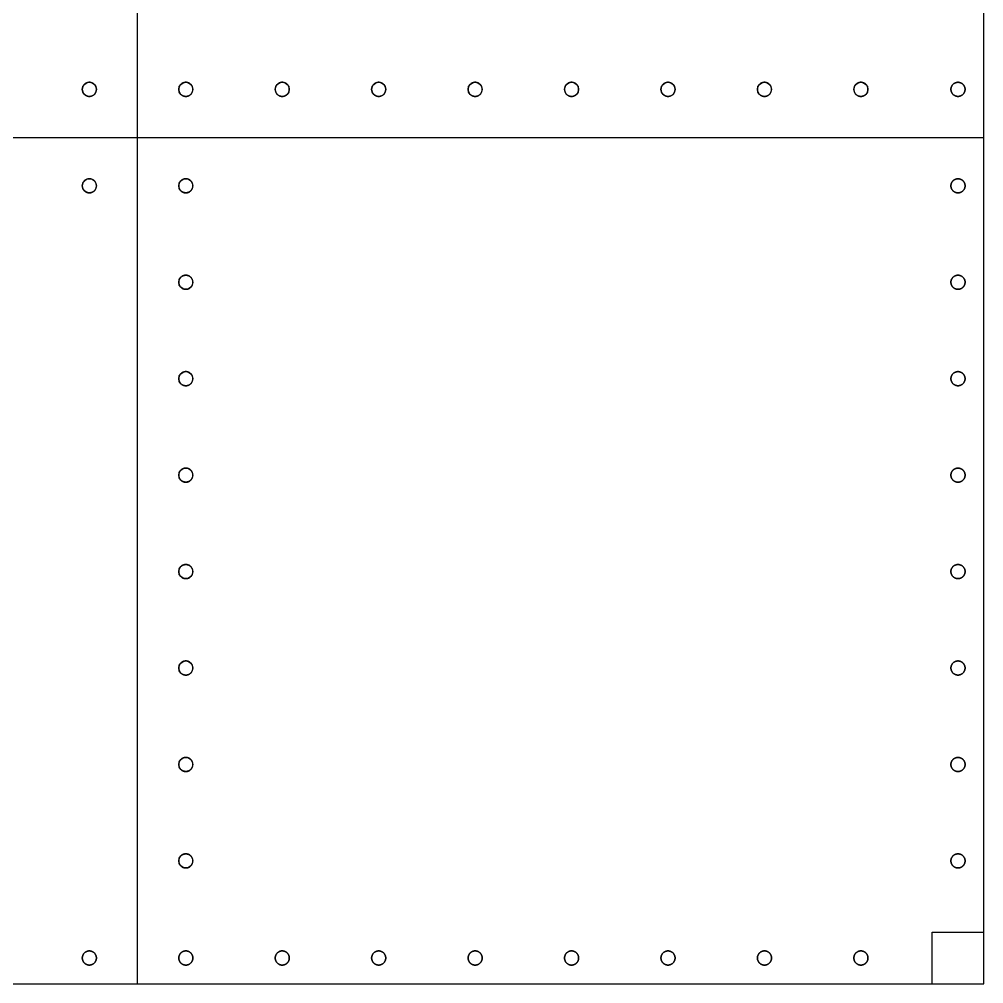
# Model space of a CAD drawing. Header units: millimetres. Extents: x -1864 to 9568, y -1616 to 1889.
# Drawn here: x -1114 to -364, y -1616 to -866 of the extents above; entities that cross this region are included whole.
import ezdxf

# ---------------------------------------------------------------- set-up
doc = ezdxf.new("R2010")
doc.units = ezdxf.units.MM
doc.header["$MEASUREMENT"] = 0
doc.layers.add('cotes', color=7, linetype='Continuous', true_color=0x000000)
doc.layers.add('platen', color=7, linetype='Continuous', true_color=0x007f00)

# ---------------------------------------------------------------- blocks, each defined once
blk = doc.blocks.new('top plaat')
at = {"layer": 'platen'}
for p, q in [((658, -1276), (658, 40)), ((658, -1276, 18), (658, 40, 18)), ((620.5, -575), (620.5, -575, 18)), ((695.5, -575), (695.5, -575, 18)), ((770.5, -575), (770.5, -575, 18)), ((845.5, -575), (845.5, -575, 18)), ((920.5, -575), (920.5, -575, 18)), ((995.5, -575), (995.5, -575, 18)), ((1070.5, -575), (1070.5, -575, 18)), ((1145.5, -575), (1145.5, -575, 18)), ((1220.5, -575), (1220.5, -575, 18)), ((1296, -575), (1296, -575, 18)), ((615, -580.5), (615, -580.5, 18)), ((626, -580.5), (626, -580.5, 18)), ((690, -580.5), (690, -580.5, 18)), ((701, -580.5), (701, -580.5, 18)), ((765, -580.5), (765, -580.5, 18)), ((776, -580.5), (776, -580.5, 18)), ((840, -580.5), (840, -580.5, 18)), ((851, -580.5), (851, -580.5, 18)), ((915, -580.5), (915, -580.5, 18)), ((926, -580.5), (926, -580.5, 18)), ((990, -580.5), (990, -580.5, 18)), ((1001, -580.5), (1001, -580.5, 18)), ((1065, -580.5), (1065, -580.5, 18)), ((1076, -580.5), (1076, -580.5, 18)), ((1140, -580.5), (1140, -580.5, 18)), ((1151, -580.5), (1151, -580.5, 18)), ((1215, -580.5), (1215, -580.5, 18)), ((1226, -580.5), (1226, -580.5, 18)), ((1290.5, -580.5), (1290.5, -580.5, 18)), ((1301.5, -580.5), (1301.5, -580.5, 18)), ((620.5, -586), (620.5, -586, 18)), ((695.5, -586), (695.5, -586, 18)), ((770.5, -586), (770.5, -586, 18)), ((845.5, -586), (845.5, -586, 18)), ((920.5, -586), (920.5, -586, 18)), ((995.5, -586), (995.5, -586, 18)), ((1070.5, -586), (1070.5, -586, 18)), ((1145.5, -586), (1145.5, -586, 18)), ((1220.5, -586), (1220.5, -586, 18)), ((1296, -586), (1296, -586, 18)), ((0, -618), (1316, -618)), ((0, -618, 18), (1316, -618, 18)), ((620.5, -650), (620.5, -650, 18)), ((695.5, -650), (695.5, -650, 18)), ((1296, -650), (1296, -650, 18)), ((615, -655.5), (615, -655.5, 18)), ((626, -655.5), (626, -655.5, 18)), ((690, -655.5), (690, -655.5, 18)), ((701, -655.5), (701, -655.5, 18)), ((1290.5, -655.5), (1290.5, -655.5, 18)), ((1301.5, -655.5), (1301.5, -655.5, 18)), ((620.5, -661), (620.5, -661, 18)), ((695.5, -661), (695.5, -661, 18)), ((1296, -661), (1296, -661, 18)), ((695.5, -725), (695.5, -725, 18)), ((1296, -725), (1296, -725, 18)), ((690, -730.5), (690, -730.5, 18)), ((701, -730.5), (701, -730.5, 18)), ((1290.5, -730.5), (1290.5, -730.5, 18)), ((1301.5, -730.5), (1301.5, -730.5, 18)), ((695.5, -736), (695.5, -736, 18)), ((1296, -736), (1296, -736, 18)), ((695.5, -800), (695.5, -800, 18)), ((1296, -800), (1296, -800, 18)), ((690, -805.5), (690, -805.5, 18)), ((701, -805.5), (701, -805.5, 18)), ((1290.5, -805.5), (1290.5, -805.5, 18)), ((1301.5, -805.5), (1301.5, -805.5, 18)), ((695.5, -811), (695.5, -811, 18)), ((1296, -811), (1296, -811, 18)), ((695.5, -875), (695.5, -875, 18)), ((1296, -875), (1296, -875, 18)), ((690, -880.5), (690, -880.5, 18)), ((701, -880.5), (701, -880.5, 18)), ((1290.5, -880.5), (1290.5, -880.5, 18)), ((1301.5, -880.5), (1301.5, -880.5, 18)), ((695.5, -886), (695.5, -886, 18)), ((1296, -886), (1296, -886, 18)), ((695.5, -950), (695.5, -950, 18)), ((1296, -950), (1296, -950, 18)), ((690, -955.5), (690, -955.5, 18)), ((701, -955.5), (701, -955.5, 18)), ((1290.5, -955.5), (1290.5, -955.5, 18)), ((1301.5, -955.5), (1301.5, -955.5, 18)), ((695.5, -961), (695.5, -961, 18)), ((1296, -961), (1296, -961, 18)), ((695.5, -1025), (695.5, -1025, 18)), ((1296, -1025), (1296, -1025, 18)), ((690, -1030.5), (690, -1030.5, 18)), ((701, -1030.5), (701, -1030.5, 18)), ((1290.5, -1030.5), (1290.5, -1030.5, 18)), ((1301.5, -1030.5), (1301.5, -1030.5, 18)), ((695.5, -1036), (695.5, -1036, 18)), ((1296, -1036), (1296, -1036, 18)), ((695.5, -1100), (695.5, -1100, 18)), ((1296, -1100), (1296, -1100, 18)), ((690, -1105.5), (690, -1105.5, 18)), ((701, -1105.5), (701, -1105.5, 18)), ((1290.5, -1105.5), (1290.5, -1105.5, 18)), ((1301.5, -1105.5), (1301.5, -1105.5, 18)), ((695.5, -1111), (695.5, -1111, 18)), ((1296, -1111), (1296, -1111, 18)), ((695.5, -1175), (695.5, -1175, 18)), ((1296, -1175), (1296, -1175, 18)), ((690, -1180.5), (690, -1180.5, 18)), ((701, -1180.5), (701, -1180.5, 18)), ((1290.5, -1180.5), (1290.5, -1180.5, 18)), ((1301.5, -1180.5), (1301.5, -1180.5, 18)), ((695.5, -1186), (695.5, -1186, 18)), ((1296, -1186), (1296, -1186, 18)), ((620.5, -1250.5), (620.5, -1250.5, 18)), ((695.5, -1250.5), (695.5, -1250.5, 18)), ((770.5, -1250.5), (770.5, -1250.5, 18)), ((845.5, -1250.5), (845.5, -1250.5, 18)), ((920.5, -1250.5), (920.5, -1250.5, 18)), ((995.5, -1250.5), (995.5, -1250.5, 18)), ((1070.5, -1250.5), (1070.5, -1250.5, 18)), ((1145.5, -1250.5), (1145.5, -1250.5, 18)), ((1220.5, -1250.5), (1220.5, -1250.5, 18)), ((615, -1256), (615, -1256, 18)), ((626, -1256), (626, -1256, 18)), ((690, -1256), (690, -1256, 18)), ((701, -1256), (701, -1256, 18)), ((765, -1256), (765, -1256, 18)), ((776, -1256), (776, -1256, 18)), ((840, -1256), (840, -1256, 18)), ((851, -1256), (851, -1256, 18)), ((915, -1256), (915, -1256, 18)), ((926, -1256), (926, -1256, 18)), ((990, -1256), (990, -1256, 18)), ((1001, -1256), (1001, -1256, 18)), ((1065, -1256), (1065, -1256, 18)), ((1076, -1256), (1076, -1256, 18)), ((1140, -1256), (1140, -1256, 18)), ((1151, -1256), (1151, -1256, 18)), ((1215, -1256), (1215, -1256, 18)), ((1226, -1256), (1226, -1256, 18)), ((620.5, -1261.5), (620.5, -1261.5, 18)), ((695.5, -1261.5), (695.5, -1261.5, 18)), ((770.5, -1261.5), (770.5, -1261.5, 18)), ((845.5, -1261.5), (845.5, -1261.5, 18)), ((920.5, -1261.5), (920.5, -1261.5, 18)), ((995.5, -1261.5), (995.5, -1261.5, 18)), ((1070.5, -1261.5), (1070.5, -1261.5, 18)), ((1145.5, -1261.5), (1145.5, -1261.5, 18)), ((1220.5, -1261.5), (1220.5, -1261.5, 18))]:
    blk.add_line(p, q, dxfattribs=at)
for centre in [(620.5, -580.5, 9), (695.5, -580.5, 9), (770.5, -580.5, 9), (845.5, -580.5, 9), (920.5, -580.5, 9), (995.5, -580.5, 9), (1070.5, -580.5, 9), (1145.5, -580.5, 9), (1220.5, -580.5, 9), (620.5, -655.5, 9), (695.5, -655.5, 9), (695.5, -730.5, 9), (695.5, -805.5, 9), (695.5, -880.5, 9), (695.5, -955.5, 9), (695.5, -1030.5, 9), (695.5, -1105.5, 9), (695.5, -1180.5, 9)]:
    blk.add_circle(centre, 5.5, dxfattribs=at)
for points, knots in [([(1316, -1236), (1316, -927), (1316, -618), (1316, -309), (1316, 0)], [7292.2246, 7292.2246, 7292.2246, 7911.517745, 7911.517745, 8530.810891, 8530.810891, 8530.810891]), ([(1316, -1236, 18), (1316, -927, 18), (1316, -618, 18), (1316, -309, 18), (1316, 0, 18)], [7292.2246, 7292.2246, 7292.2246, 7911.517745, 7911.517745, 8530.810891, 8530.810891, 8530.810891]), ([(1316, -1236, 9), (1316, -927, 9), (1316, -618, 9), (1316, -309, 9), (1316, 0, 9)], [7292.2246, 7292.2246, 7292.2246, 7911.517745, 7911.517745, 8530.810891, 8530.810891, 8530.810891]), ([(40, -1276), (349, -1276), (658, -1276), (967, -1276), (1276, -1276)], [5973.638309, 5973.638309, 5973.638309, 6592.931454, 6592.931454, 7212.2246, 7212.2246, 7212.2246]), ([(40, -1276, 18), (349, -1276, 18), (658, -1276, 18), (967, -1276, 18), (1276, -1276, 18)], [5973.638309, 5973.638309, 5973.638309, 6592.931454, 6592.931454, 7212.2246, 7212.2246, 7212.2246]), ([(40, -1276, 9), (349, -1276, 9), (658, -1276, 9), (967, -1276, 9), (1276, -1276, 9)], [5973.638309, 5973.638309, 5973.638309, 6592.931454, 6592.931454, 7212.2246, 7212.2246, 7212.2246])]:
    blk.add_open_spline(points, degree=2, knots=knots, dxfattribs=at)
for points, knots in [([(626, -580.5), (626, -586), (620.5, -586), (615, -586), (615, -580.5), (615, -575), (620.5, -575), (626, -575), (626, -580.5)], [-37.699112, -37.699112, -37.699112, -28.274334, -28.274334, -18.849556, -18.849556, -9.424778, -9.424778, 0, 0, 0]), ([(626, -580.5, 18), (626, -586, 18), (620.5, -586, 18), (615, -586, 18), (615, -580.5, 18), (615, -575, 18), (620.5, -575, 18), (626, -575, 18), (626, -580.5, 18)], [-37.699112, -37.699112, -37.699112, -28.274334, -28.274334, -18.849556, -18.849556, -9.424778, -9.424778, 0, 0, 0]), ([(695.5, -586), (690, -586), (690, -580.5), (690, -575), (695.5, -575), (701, -575), (701, -580.5), (701, -586), (695.5, -586)], [-37.699112, -37.699112, -37.699112, -28.274334, -28.274334, -18.849556, -18.849556, -9.424778, -9.424778, 0, 0, 0]), ([(695.5, -586, 18), (690, -586, 18), (690, -580.5, 18), (690, -575, 18), (695.5, -575, 18), (701, -575, 18), (701, -580.5, 18), (701, -586, 18), (695.5, -586, 18)], [-37.699112, -37.699112, -37.699112, -28.274334, -28.274334, -18.849556, -18.849556, -9.424778, -9.424778, 0, 0, 0]), ([(770.5, -586), (765, -586), (765, -580.5), (765, -575), (770.5, -575), (776, -575), (776, -580.5), (776, -586), (770.5, -586)], [-37.699112, -37.699112, -37.699112, -28.274334, -28.274334, -18.849556, -18.849556, -9.424778, -9.424778, 0, 0, 0]), ([(770.5, -586, 18), (765, -586, 18), (765, -580.5, 18), (765, -575, 18), (770.5, -575, 18), (776, -575, 18), (776, -580.5, 18), (776, -586, 18), (770.5, -586, 18)], [-37.699112, -37.699112, -37.699112, -28.274334, -28.274334, -18.849556, -18.849556, -9.424778, -9.424778, 0, 0, 0]), ([(845.5, -586), (840, -586), (840, -580.5), (840, -575), (845.5, -575), (851, -575), (851, -580.5), (851, -586), (845.5, -586)], [-37.699112, -37.699112, -37.699112, -28.274334, -28.274334, -18.849556, -18.849556, -9.424778, -9.424778, 0, 0, 0]), ([(845.5, -586, 18), (840, -586, 18), (840, -580.5, 18), (840, -575, 18), (845.5, -575, 18), (851, -575, 18), (851, -580.5, 18), (851, -586, 18), (845.5, -586, 18)], [-37.699112, -37.699112, -37.699112, -28.274334, -28.274334, -18.849556, -18.849556, -9.424778, -9.424778, 0, 0, 0]), ([(920.5, -586), (915, -586), (915, -580.5), (915, -575), (920.5, -575), (926, -575), (926, -580.5), (926, -586), (920.5, -586)], [-37.699112, -37.699112, -37.699112, -28.274334, -28.274334, -18.849556, -18.849556, -9.424778, -9.424778, 0, 0, 0]), ([(920.5, -586, 18), (915, -586, 18), (915, -580.5, 18), (915, -575, 18), (920.5, -575, 18), (926, -575, 18), (926, -580.5, 18), (926, -586, 18), (920.5, -586, 18)], [-37.699112, -37.699112, -37.699112, -28.274334, -28.274334, -18.849556, -18.849556, -9.424778, -9.424778, 0, 0, 0]), ([(995.5, -586), (990, -586), (990, -580.5), (990, -575), (995.5, -575), (1001, -575), (1001, -580.5), (1001, -586), (995.5, -586)], [-37.699112, -37.699112, -37.699112, -28.274334, -28.274334, -18.849556, -18.849556, -9.424778, -9.424778, 0, 0, 0]), ([(995.5, -586, 18), (990, -586, 18), (990, -580.5, 18), (990, -575, 18), (995.5, -575, 18), (1001, -575, 18), (1001, -580.5, 18), (1001, -586, 18), (995.5, -586, 18)], [-37.699112, -37.699112, -37.699112, -28.274334, -28.274334, -18.849556, -18.849556, -9.424778, -9.424778, 0, 0, 0]), ([(1070.5, -586), (1065, -586), (1065, -580.5), (1065, -575), (1070.5, -575), (1076, -575), (1076, -580.5), (1076, -586), (1070.5, -586)], [-37.699112, -37.699112, -37.699112, -28.274334, -28.274334, -18.849556, -18.849556, -9.424778, -9.424778, 0, 0, 0]), ([(1070.5, -586, 18), (1065, -586, 18), (1065, -580.5, 18), (1065, -575, 18), (1070.5, -575, 18), (1076, -575, 18), (1076, -580.5, 18), (1076, -586, 18), (1070.5, -586, 18)], [-37.699112, -37.699112, -37.699112, -28.274334, -28.274334, -18.849556, -18.849556, -9.424778, -9.424778, 0, 0, 0]), ([(1145.5, -586), (1140, -586), (1140, -580.5), (1140, -575), (1145.5, -575), (1151, -575), (1151, -580.5), (1151, -586), (1145.5, -586)], [0, 0, 0, 9.424778, 9.424778, 18.849556, 18.849556, 28.274334, 28.274334, 37.699112, 37.699112, 37.699112]), ([(1145.5, -586, 18), (1140, -586, 18), (1140, -580.5, 18), (1140, -575, 18), (1145.5, -575, 18), (1151, -575, 18), (1151, -580.5, 18), (1151, -586, 18), (1145.5, -586, 18)], [0, 0, 0, 9.424778, 9.424778, 18.849556, 18.849556, 28.274334, 28.274334, 37.699112, 37.699112, 37.699112]), ([(1220.5, -586), (1215, -586), (1215, -580.5), (1215, -575), (1220.5, -575), (1226, -575), (1226, -580.5), (1226, -586), (1220.5, -586)], [-37.699112, -37.699112, -37.699112, -28.274334, -28.274334, -18.849556, -18.849556, -9.424778, -9.424778, 0, 0, 0]), ([(1220.5, -586, 18), (1215, -586, 18), (1215, -580.5, 18), (1215, -575, 18), (1220.5, -575, 18), (1226, -575, 18), (1226, -580.5, 18), (1226, -586, 18), (1220.5, -586, 18)], [-37.699112, -37.699112, -37.699112, -28.274334, -28.274334, -18.849556, -18.849556, -9.424778, -9.424778, 0, 0, 0]), ([(1290.5, -580.5), (1290.5, -575), (1296, -575), (1301.5, -575), (1301.5, -580.5), (1301.5, -586), (1296, -586), (1290.5, -586), (1290.5, -580.5)], [-31.415927, -31.415927, -31.415927, -23.561945, -23.561945, -15.707963, -15.707963, -7.853982, -7.853982, 0, 0, 0]), ([(1290.5, -580.5, 18), (1290.5, -575, 18), (1296, -575, 18), (1301.5, -575, 18), (1301.5, -580.5, 18), (1301.5, -586, 18), (1296, -586, 18), (1290.5, -586, 18), (1290.5, -580.5, 18)], [-31.415927, -31.415927, -31.415927, -23.561945, -23.561945, -15.707963, -15.707963, -7.853982, -7.853982, 0, 0, 0]), ([(1290.5, -580.5, 9), (1290.5, -586, 9), (1296, -586, 9), (1301.5, -586, 9), (1301.5, -580.5, 9), (1301.5, -575, 9), (1296, -575, 9), (1290.5, -575, 9), (1290.5, -580.5, 9)], [0, 0, 0, 7.853982, 7.853982, 15.707963, 15.707963, 23.561945, 23.561945, 31.415927, 31.415927, 31.415927]), ([(620.5, -650), (626, -650), (626, -655.5), (626, -661), (620.5, -661), (615, -661), (615, -655.5), (615, -650), (620.5, -650)], [-37.699112, -37.699112, -37.699112, -28.274334, -28.274334, -18.849556, -18.849556, -9.424778, -9.424778, 0, 0, 0]), ([(620.5, -650, 18), (626, -650, 18), (626, -655.5, 18), (626, -661, 18), (620.5, -661, 18), (615, -661, 18), (615, -655.5, 18), (615, -650, 18), (620.5, -650, 18)], [-37.699112, -37.699112, -37.699112, -28.274334, -28.274334, -18.849556, -18.849556, -9.424778, -9.424778, 0, 0, 0]), ([(690, -655.5), (690, -650), (695.5, -650), (701, -650), (701, -655.5), (701, -661), (695.5, -661), (690, -661), (690, -655.5)], [-37.699112, -37.699112, -37.699112, -28.274334, -28.274334, -18.849556, -18.849556, -9.424778, -9.424778, 0, 0, 0]), ([(690, -655.5, 18), (690, -650, 18), (695.5, -650, 18), (701, -650, 18), (701, -655.5, 18), (701, -661, 18), (695.5, -661, 18), (690, -661, 18), (690, -655.5, 18)], [-37.699112, -37.699112, -37.699112, -28.274334, -28.274334, -18.849556, -18.849556, -9.424778, -9.424778, 0, 0, 0]), ([(1290.5, -655.5), (1290.5, -650), (1296, -650), (1301.5, -650), (1301.5, -655.5), (1301.5, -661), (1296, -661), (1290.5, -661), (1290.5, -655.5)], [-31.415927, -31.415927, -31.415927, -23.561945, -23.561945, -15.707963, -15.707963, -7.853982, -7.853982, 0, 0, 0]), ([(1290.5, -655.5, 18), (1290.5, -650, 18), (1296, -650, 18), (1301.5, -650, 18), (1301.5, -655.5, 18), (1301.5, -661, 18), (1296, -661, 18), (1290.5, -661, 18), (1290.5, -655.5, 18)], [-31.415927, -31.415927, -31.415927, -23.561945, -23.561945, -15.707963, -15.707963, -7.853982, -7.853982, 0, 0, 0]), ([(1290.5, -655.5, 9), (1290.5, -661, 9), (1296, -661, 9), (1301.5, -661, 9), (1301.5, -655.5, 9), (1301.5, -650, 9), (1296, -650, 9), (1290.5, -650, 9), (1290.5, -655.5, 9)], [0, 0, 0, 7.853982, 7.853982, 15.707963, 15.707963, 23.561945, 23.561945, 31.415927, 31.415927, 31.415927]), ([(690, -730.5), (690, -725), (695.5, -725), (701, -725), (701, -730.5), (701, -736), (695.5, -736), (690, -736), (690, -730.5)], [-37.699112, -37.699112, -37.699112, -28.274334, -28.274334, -18.849556, -18.849556, -9.424778, -9.424778, 0, 0, 0]), ([(690, -730.5, 18), (690, -725, 18), (695.5, -725, 18), (701, -725, 18), (701, -730.5, 18), (701, -736, 18), (695.5, -736, 18), (690, -736, 18), (690, -730.5, 18)], [-37.699112, -37.699112, -37.699112, -28.274334, -28.274334, -18.849556, -18.849556, -9.424778, -9.424778, 0, 0, 0]), ([(1290.5, -730.5), (1290.5, -725), (1296, -725), (1301.5, -725), (1301.5, -730.5), (1301.5, -736), (1296, -736), (1290.5, -736), (1290.5, -730.5)], [-31.415927, -31.415927, -31.415927, -23.561945, -23.561945, -15.707963, -15.707963, -7.853982, -7.853982, 0, 0, 0]), ([(1290.5, -730.5, 18), (1290.5, -725, 18), (1296, -725, 18), (1301.5, -725, 18), (1301.5, -730.5, 18), (1301.5, -736, 18), (1296, -736, 18), (1290.5, -736, 18), (1290.5, -730.5, 18)], [-31.415927, -31.415927, -31.415927, -23.561945, -23.561945, -15.707963, -15.707963, -7.853982, -7.853982, 0, 0, 0]), ([(1290.5, -730.5, 9), (1290.5, -736, 9), (1296, -736, 9), (1301.5, -736, 9), (1301.5, -730.5, 9), (1301.5, -725, 9), (1296, -725, 9), (1290.5, -725, 9), (1290.5, -730.5, 9)], [0, 0, 0, 7.853982, 7.853982, 15.707963, 15.707963, 23.561945, 23.561945, 31.415927, 31.415927, 31.415927]), ([(690, -805.5), (690, -800), (695.5, -800), (701, -800), (701, -805.5), (701, -811), (695.5, -811), (690, -811), (690, -805.5)], [-37.699112, -37.699112, -37.699112, -28.274334, -28.274334, -18.849556, -18.849556, -9.424778, -9.424778, 0, 0, 0]), ([(690, -805.5, 18), (690, -800, 18), (695.5, -800, 18), (701, -800, 18), (701, -805.5, 18), (701, -811, 18), (695.5, -811, 18), (690, -811, 18), (690, -805.5, 18)], [-37.699112, -37.699112, -37.699112, -28.274334, -28.274334, -18.849556, -18.849556, -9.424778, -9.424778, 0, 0, 0]), ([(1290.5, -805.5), (1290.5, -800), (1296, -800), (1301.5, -800), (1301.5, -805.5), (1301.5, -811), (1296, -811), (1290.5, -811), (1290.5, -805.5)], [-31.415927, -31.415927, -31.415927, -23.561945, -23.561945, -15.707963, -15.707963, -7.853982, -7.853982, 0, 0, 0]), ([(1290.5, -805.5, 18), (1290.5, -800, 18), (1296, -800, 18), (1301.5, -800, 18), (1301.5, -805.5, 18), (1301.5, -811, 18), (1296, -811, 18), (1290.5, -811, 18), (1290.5, -805.5, 18)], [-31.415927, -31.415927, -31.415927, -23.561945, -23.561945, -15.707963, -15.707963, -7.853982, -7.853982, 0, 0, 0]), ([(1290.5, -805.5, 9), (1290.5, -811, 9), (1296, -811, 9), (1301.5, -811, 9), (1301.5, -805.5, 9), (1301.5, -800, 9), (1296, -800, 9), (1290.5, -800, 9), (1290.5, -805.5, 9)], [0, 0, 0, 7.853982, 7.853982, 15.707963, 15.707963, 23.561945, 23.561945, 31.415927, 31.415927, 31.415927]), ([(690, -880.5), (690, -875), (695.5, -875), (701, -875), (701, -880.5), (701, -886), (695.5, -886), (690, -886), (690, -880.5)], [-37.699112, -37.699112, -37.699112, -28.274334, -28.274334, -18.849556, -18.849556, -9.424778, -9.424778, 0, 0, 0]), ([(690, -880.5, 18), (690, -875, 18), (695.5, -875, 18), (701, -875, 18), (701, -880.5, 18), (701, -886, 18), (695.5, -886, 18), (690, -886, 18), (690, -880.5, 18)], [-37.699112, -37.699112, -37.699112, -28.274334, -28.274334, -18.849556, -18.849556, -9.424778, -9.424778, 0, 0, 0]), ([(1290.5, -880.5), (1290.5, -875), (1296, -875), (1301.5, -875), (1301.5, -880.5), (1301.5, -886), (1296, -886), (1290.5, -886), (1290.5, -880.5)], [-31.415927, -31.415927, -31.415927, -23.561945, -23.561945, -15.707963, -15.707963, -7.853982, -7.853982, 0, 0, 0]), ([(1290.5, -880.5, 18), (1290.5, -875, 18), (1296, -875, 18), (1301.5, -875, 18), (1301.5, -880.5, 18), (1301.5, -886, 18), (1296, -886, 18), (1290.5, -886, 18), (1290.5, -880.5, 18)], [-31.415927, -31.415927, -31.415927, -23.561945, -23.561945, -15.707963, -15.707963, -7.853982, -7.853982, 0, 0, 0]), ([(1290.5, -880.5, 9), (1290.5, -886, 9), (1296, -886, 9), (1301.5, -886, 9), (1301.5, -880.5, 9), (1301.5, -875, 9), (1296, -875, 9), (1290.5, -875, 9), (1290.5, -880.5, 9)], [0, 0, 0, 7.853982, 7.853982, 15.707963, 15.707963, 23.561945, 23.561945, 31.415927, 31.415927, 31.415927]), ([(690, -955.5), (690, -950), (695.5, -950), (701, -950), (701, -955.5), (701, -961), (695.5, -961), (690, -961), (690, -955.5)], [-37.699112, -37.699112, -37.699112, -28.274334, -28.274334, -18.849556, -18.849556, -9.424778, -9.424778, 0, 0, 0]), ([(690, -955.5, 18), (690, -950, 18), (695.5, -950, 18), (701, -950, 18), (701, -955.5, 18), (701, -961, 18), (695.5, -961, 18), (690, -961, 18), (690, -955.5, 18)], [-37.699112, -37.699112, -37.699112, -28.274334, -28.274334, -18.849556, -18.849556, -9.424778, -9.424778, 0, 0, 0]), ([(1290.5, -955.5), (1290.5, -950), (1296, -950), (1301.5, -950), (1301.5, -955.5), (1301.5, -961), (1296, -961), (1290.5, -961), (1290.5, -955.5)], [-31.415927, -31.415927, -31.415927, -23.561945, -23.561945, -15.707963, -15.707963, -7.853982, -7.853982, 0, 0, 0]), ([(1290.5, -955.5, 18), (1290.5, -950, 18), (1296, -950, 18), (1301.5, -950, 18), (1301.5, -955.5, 18), (1301.5, -961, 18), (1296, -961, 18), (1290.5, -961, 18), (1290.5, -955.5, 18)], [-31.415927, -31.415927, -31.415927, -23.561945, -23.561945, -15.707963, -15.707963, -7.853982, -7.853982, 0, 0, 0]), ([(1290.5, -955.5, 9), (1290.5, -961, 9), (1296, -961, 9), (1301.5, -961, 9), (1301.5, -955.5, 9), (1301.5, -950, 9), (1296, -950, 9), (1290.5, -950, 9), (1290.5, -955.5, 9)], [0, 0, 0, 7.853982, 7.853982, 15.707963, 15.707963, 23.561945, 23.561945, 31.415927, 31.415927, 31.415927]), ([(690, -1030.5), (690, -1025), (695.5, -1025), (701, -1025), (701, -1030.5), (701, -1036), (695.5, -1036), (690, -1036), (690, -1030.5)], [-37.699112, -37.699112, -37.699112, -28.274334, -28.274334, -18.849556, -18.849556, -9.424778, -9.424778, 0, 0, 0]), ([(690, -1030.5, 18), (690, -1025, 18), (695.5, -1025, 18), (701, -1025, 18), (701, -1030.5, 18), (701, -1036, 18), (695.5, -1036, 18), (690, -1036, 18), (690, -1030.5, 18)], [-37.699112, -37.699112, -37.699112, -28.274334, -28.274334, -18.849556, -18.849556, -9.424778, -9.424778, 0, 0, 0]), ([(1290.5, -1030.5), (1290.5, -1025), (1296, -1025), (1301.5, -1025), (1301.5, -1030.5), (1301.5, -1036), (1296, -1036), (1290.5, -1036), (1290.5, -1030.5)], [-31.415927, -31.415927, -31.415927, -23.561945, -23.561945, -15.707963, -15.707963, -7.853982, -7.853982, 0, 0, 0]), ([(1290.5, -1030.5, 18), (1290.5, -1025, 18), (1296, -1025, 18), (1301.5, -1025, 18), (1301.5, -1030.5, 18), (1301.5, -1036, 18), (1296, -1036, 18), (1290.5, -1036, 18), (1290.5, -1030.5, 18)], [-31.415927, -31.415927, -31.415927, -23.561945, -23.561945, -15.707963, -15.707963, -7.853982, -7.853982, 0, 0, 0]), ([(1290.5, -1030.5, 9), (1290.5, -1036, 9), (1296, -1036, 9), (1301.5, -1036, 9), (1301.5, -1030.5, 9), (1301.5, -1025, 9), (1296, -1025, 9), (1290.5, -1025, 9), (1290.5, -1030.5, 9)], [0, 0, 0, 7.853982, 7.853982, 15.707963, 15.707963, 23.561945, 23.561945, 31.415927, 31.415927, 31.415927]), ([(690, -1105.5), (690, -1100), (695.5, -1100), (701, -1100), (701, -1105.5), (701, -1111), (695.5, -1111), (690, -1111), (690, -1105.5)], [0, 0, 0, 9.424778, 9.424778, 18.849556, 18.849556, 28.274334, 28.274334, 37.699112, 37.699112, 37.699112]), ([(690, -1105.5, 18), (690, -1100, 18), (695.5, -1100, 18), (701, -1100, 18), (701, -1105.5, 18), (701, -1111, 18), (695.5, -1111, 18), (690, -1111, 18), (690, -1105.5, 18)], [0, 0, 0, 9.424778, 9.424778, 18.849556, 18.849556, 28.274334, 28.274334, 37.699112, 37.699112, 37.699112]), ([(1290.5, -1105.5), (1290.5, -1100), (1296, -1100), (1301.5, -1100), (1301.5, -1105.5), (1301.5, -1111), (1296, -1111), (1290.5, -1111), (1290.5, -1105.5)], [-31.415927, -31.415927, -31.415927, -23.561945, -23.561945, -15.707963, -15.707963, -7.853982, -7.853982, 0, 0, 0]), ([(1290.5, -1105.5, 18), (1290.5, -1100, 18), (1296, -1100, 18), (1301.5, -1100, 18), (1301.5, -1105.5, 18), (1301.5, -1111, 18), (1296, -1111, 18), (1290.5, -1111, 18), (1290.5, -1105.5, 18)], [-31.415927, -31.415927, -31.415927, -23.561945, -23.561945, -15.707963, -15.707963, -7.853982, -7.853982, 0, 0, 0]), ([(1290.5, -1105.5, 9), (1290.5, -1111, 9), (1296, -1111, 9), (1301.5, -1111, 9), (1301.5, -1105.5, 9), (1301.5, -1100, 9), (1296, -1100, 9), (1290.5, -1100, 9), (1290.5, -1105.5, 9)], [0, 0, 0, 7.853982, 7.853982, 15.707963, 15.707963, 23.561945, 23.561945, 31.415927, 31.415927, 31.415927]), ([(690, -1180.5), (690, -1175), (695.5, -1175), (701, -1175), (701, -1180.5), (701, -1186), (695.5, -1186), (690, -1186), (690, -1180.5)], [-37.699112, -37.699112, -37.699112, -28.274334, -28.274334, -18.849556, -18.849556, -9.424778, -9.424778, 0, 0, 0]), ([(690, -1180.5, 18), (690, -1175, 18), (695.5, -1175, 18), (701, -1175, 18), (701, -1180.5, 18), (701, -1186, 18), (695.5, -1186, 18), (690, -1186, 18), (690, -1180.5, 18)], [-37.699112, -37.699112, -37.699112, -28.274334, -28.274334, -18.849556, -18.849556, -9.424778, -9.424778, 0, 0, 0]), ([(1290.5, -1180.5), (1290.5, -1175), (1296, -1175), (1301.5, -1175), (1301.5, -1180.5), (1301.5, -1186), (1296, -1186), (1290.5, -1186), (1290.5, -1180.5)], [-31.415927, -31.415927, -31.415927, -23.561945, -23.561945, -15.707963, -15.707963, -7.853982, -7.853982, 0, 0, 0]), ([(1290.5, -1180.5, 18), (1290.5, -1175, 18), (1296, -1175, 18), (1301.5, -1175, 18), (1301.5, -1180.5, 18), (1301.5, -1186, 18), (1296, -1186, 18), (1290.5, -1186, 18), (1290.5, -1180.5, 18)], [-31.415927, -31.415927, -31.415927, -23.561945, -23.561945, -15.707963, -15.707963, -7.853982, -7.853982, 0, 0, 0]), ([(1290.5, -1180.5, 9), (1290.5, -1186, 9), (1296, -1186, 9), (1301.5, -1186, 9), (1301.5, -1180.5, 9), (1301.5, -1175, 9), (1296, -1175, 9), (1290.5, -1175, 9), (1290.5, -1180.5, 9)], [0, 0, 0, 7.853982, 7.853982, 15.707963, 15.707963, 23.561945, 23.561945, 31.415927, 31.415927, 31.415927]), ([(620.5, -1261.5), (615, -1261.5), (615, -1256), (615, -1250.5), (620.5, -1250.5), (626, -1250.5), (626, -1256), (626, -1261.5), (620.5, -1261.5)], [-31.415927, -31.415927, -31.415927, -23.561945, -23.561945, -15.707963, -15.707963, -7.853982, -7.853982, 0, 0, 0]), ([(620.5, -1261.5, 18), (615, -1261.5, 18), (615, -1256, 18), (615, -1250.5, 18), (620.5, -1250.5, 18), (626, -1250.5, 18), (626, -1256, 18), (626, -1261.5, 18), (620.5, -1261.5, 18)], [-31.415927, -31.415927, -31.415927, -23.561945, -23.561945, -15.707963, -15.707963, -7.853982, -7.853982, 0, 0, 0]), ([(620.5, -1261.5, 9), (626, -1261.5, 9), (626, -1256, 9), (626, -1250.5, 9), (620.5, -1250.5, 9), (615, -1250.5, 9), (615, -1256, 9), (615, -1261.5, 9), (620.5, -1261.5, 9)], [0, 0, 0, 7.853982, 7.853982, 15.707963, 15.707963, 23.561945, 23.561945, 31.415927, 31.415927, 31.415927]), ([(695.5, -1261.5), (690, -1261.5), (690, -1256), (690, -1250.5), (695.5, -1250.5), (701, -1250.5), (701, -1256), (701, -1261.5), (695.5, -1261.5)], [-31.415927, -31.415927, -31.415927, -23.561945, -23.561945, -15.707963, -15.707963, -7.853982, -7.853982, 0, 0, 0]), ([(695.5, -1261.5, 18), (690, -1261.5, 18), (690, -1256, 18), (690, -1250.5, 18), (695.5, -1250.5, 18), (701, -1250.5, 18), (701, -1256, 18), (701, -1261.5, 18), (695.5, -1261.5, 18)], [-31.415927, -31.415927, -31.415927, -23.561945, -23.561945, -15.707963, -15.707963, -7.853982, -7.853982, 0, 0, 0]), ([(695.5, -1261.5, 9), (701, -1261.5, 9), (701, -1256, 9), (701, -1250.5, 9), (695.5, -1250.5, 9), (690, -1250.5, 9), (690, -1256, 9), (690, -1261.5, 9), (695.5, -1261.5, 9)], [0, 0, 0, 7.853982, 7.853982, 15.707963, 15.707963, 23.561945, 23.561945, 31.415927, 31.415927, 31.415927]), ([(770.5, -1261.5), (765, -1261.5), (765, -1256), (765, -1250.5), (770.5, -1250.5), (776, -1250.5), (776, -1256), (776, -1261.5), (770.5, -1261.5)], [-31.415927, -31.415927, -31.415927, -23.561945, -23.561945, -15.707963, -15.707963, -7.853982, -7.853982, 0, 0, 0]), ([(770.5, -1261.5, 18), (765, -1261.5, 18), (765, -1256, 18), (765, -1250.5, 18), (770.5, -1250.5, 18), (776, -1250.5, 18), (776, -1256, 18), (776, -1261.5, 18), (770.5, -1261.5, 18)], [-31.415927, -31.415927, -31.415927, -23.561945, -23.561945, -15.707963, -15.707963, -7.853982, -7.853982, 0, 0, 0]), ([(770.5, -1261.5, 9), (776, -1261.5, 9), (776, -1256, 9), (776, -1250.5, 9), (770.5, -1250.5, 9), (765, -1250.5, 9), (765, -1256, 9), (765, -1261.5, 9), (770.5, -1261.5, 9)], [0, 0, 0, 7.853982, 7.853982, 15.707963, 15.707963, 23.561945, 23.561945, 31.415927, 31.415927, 31.415927]), ([(845.5, -1261.5), (840, -1261.5), (840, -1256), (840, -1250.5), (845.5, -1250.5), (851, -1250.5), (851, -1256), (851, -1261.5), (845.5, -1261.5)], [-31.415927, -31.415927, -31.415927, -23.561945, -23.561945, -15.707963, -15.707963, -7.853982, -7.853982, 0, 0, 0]), ([(845.5, -1261.5, 18), (840, -1261.5, 18), (840, -1256, 18), (840, -1250.5, 18), (845.5, -1250.5, 18), (851, -1250.5, 18), (851, -1256, 18), (851, -1261.5, 18), (845.5, -1261.5, 18)], [-31.415927, -31.415927, -31.415927, -23.561945, -23.561945, -15.707963, -15.707963, -7.853982, -7.853982, 0, 0, 0]), ([(845.5, -1261.5, 9), (851, -1261.5, 9), (851, -1256, 9), (851, -1250.5, 9), (845.5, -1250.5, 9), (840, -1250.5, 9), (840, -1256, 9), (840, -1261.5, 9), (845.5, -1261.5, 9)], [0, 0, 0, 7.853982, 7.853982, 15.707963, 15.707963, 23.561945, 23.561945, 31.415927, 31.415927, 31.415927]), ([(920.5, -1261.5), (915, -1261.5), (915, -1256), (915, -1250.5), (920.5, -1250.5), (926, -1250.5), (926, -1256), (926, -1261.5), (920.5, -1261.5)], [-31.415927, -31.415927, -31.415927, -23.561945, -23.561945, -15.707963, -15.707963, -7.853982, -7.853982, 0, 0, 0]), ([(920.5, -1261.5, 18), (915, -1261.5, 18), (915, -1256, 18), (915, -1250.5, 18), (920.5, -1250.5, 18), (926, -1250.5, 18), (926, -1256, 18), (926, -1261.5, 18), (920.5, -1261.5, 18)], [-31.415927, -31.415927, -31.415927, -23.561945, -23.561945, -15.707963, -15.707963, -7.853982, -7.853982, 0, 0, 0]), ([(920.5, -1261.5, 9), (926, -1261.5, 9), (926, -1256, 9), (926, -1250.5, 9), (920.5, -1250.5, 9), (915, -1250.5, 9), (915, -1256, 9), (915, -1261.5, 9), (920.5, -1261.5, 9)], [0, 0, 0, 7.853982, 7.853982, 15.707963, 15.707963, 23.561945, 23.561945, 31.415927, 31.415927, 31.415927]), ([(995.5, -1261.5), (990, -1261.5), (990, -1256), (990, -1250.5), (995.5, -1250.5), (1001, -1250.5), (1001, -1256), (1001, -1261.5), (995.5, -1261.5)], [-31.415927, -31.415927, -31.415927, -23.561945, -23.561945, -15.707963, -15.707963, -7.853982, -7.853982, 0, 0, 0]), ([(995.5, -1261.5, 18), (990, -1261.5, 18), (990, -1256, 18), (990, -1250.5, 18), (995.5, -1250.5, 18), (1001, -1250.5, 18), (1001, -1256, 18), (1001, -1261.5, 18), (995.5, -1261.5, 18)], [-31.415927, -31.415927, -31.415927, -23.561945, -23.561945, -15.707963, -15.707963, -7.853982, -7.853982, 0, 0, 0]), ([(995.5, -1261.5, 9), (1001, -1261.5, 9), (1001, -1256, 9), (1001, -1250.5, 9), (995.5, -1250.5, 9), (990, -1250.5, 9), (990, -1256, 9), (990, -1261.5, 9), (995.5, -1261.5, 9)], [0, 0, 0, 7.853982, 7.853982, 15.707963, 15.707963, 23.561945, 23.561945, 31.415927, 31.415927, 31.415927]), ([(1070.5, -1261.5), (1065, -1261.5), (1065, -1256), (1065, -1250.5), (1070.5, -1250.5), (1076, -1250.5), (1076, -1256), (1076, -1261.5), (1070.5, -1261.5)], [-31.415927, -31.415927, -31.415927, -23.561945, -23.561945, -15.707963, -15.707963, -7.853982, -7.853982, 0, 0, 0]), ([(1070.5, -1261.5, 18), (1065, -1261.5, 18), (1065, -1256, 18), (1065, -1250.5, 18), (1070.5, -1250.5, 18), (1076, -1250.5, 18), (1076, -1256, 18), (1076, -1261.5, 18), (1070.5, -1261.5, 18)], [-31.415927, -31.415927, -31.415927, -23.561945, -23.561945, -15.707963, -15.707963, -7.853982, -7.853982, 0, 0, 0]), ([(1070.5, -1261.5, 9), (1076, -1261.5, 9), (1076, -1256, 9), (1076, -1250.5, 9), (1070.5, -1250.5, 9), (1065, -1250.5, 9), (1065, -1256, 9), (1065, -1261.5, 9), (1070.5, -1261.5, 9)], [0, 0, 0, 7.853982, 7.853982, 15.707963, 15.707963, 23.561945, 23.561945, 31.415927, 31.415927, 31.415927]), ([(1145.5, -1261.5), (1140, -1261.5), (1140, -1256), (1140, -1250.5), (1145.5, -1250.5), (1151, -1250.5), (1151, -1256), (1151, -1261.5), (1145.5, -1261.5)], [-31.415927, -31.415927, -31.415927, -23.561945, -23.561945, -15.707963, -15.707963, -7.853982, -7.853982, 0, 0, 0]), ([(1145.5, -1261.5, 18), (1140, -1261.5, 18), (1140, -1256, 18), (1140, -1250.5, 18), (1145.5, -1250.5, 18), (1151, -1250.5, 18), (1151, -1256, 18), (1151, -1261.5, 18), (1145.5, -1261.5, 18)], [-31.415927, -31.415927, -31.415927, -23.561945, -23.561945, -15.707963, -15.707963, -7.853982, -7.853982, 0, 0, 0]), ([(1145.5, -1261.5, 9), (1151, -1261.5, 9), (1151, -1256, 9), (1151, -1250.5, 9), (1145.5, -1250.5, 9), (1140, -1250.5, 9), (1140, -1256, 9), (1140, -1261.5, 9), (1145.5, -1261.5, 9)], [0, 0, 0, 7.853982, 7.853982, 15.707963, 15.707963, 23.561945, 23.561945, 31.415927, 31.415927, 31.415927]), ([(1220.5, -1261.5), (1215, -1261.5), (1215, -1256), (1215, -1250.5), (1220.5, -1250.5), (1226, -1250.5), (1226, -1256), (1226, -1261.5), (1220.5, -1261.5)], [-31.415927, -31.415927, -31.415927, -23.561945, -23.561945, -15.707963, -15.707963, -7.853982, -7.853982, 0, 0, 0]), ([(1220.5, -1261.5, 18), (1215, -1261.5, 18), (1215, -1256, 18), (1215, -1250.5, 18), (1220.5, -1250.5, 18), (1226, -1250.5, 18), (1226, -1256, 18), (1226, -1261.5, 18), (1220.5, -1261.5, 18)], [-31.415927, -31.415927, -31.415927, -23.561945, -23.561945, -15.707963, -15.707963, -7.853982, -7.853982, 0, 0, 0]), ([(1220.5, -1261.5, 9), (1226, -1261.5, 9), (1226, -1256, 9), (1226, -1250.5, 9), (1220.5, -1250.5, 9), (1215, -1250.5, 9), (1215, -1256, 9), (1215, -1261.5, 9), (1220.5, -1261.5, 9)], [0, 0, 0, 7.853982, 7.853982, 15.707963, 15.707963, 23.561945, 23.561945, 31.415927, 31.415927, 31.415927])]:
    blk.add_rational_spline(points, [1, 0.707106781187, 1, 0.707106781187, 1, 0.707106781187, 1, 0.707106781187, 1], degree=2, knots=knots, dxfattribs=at)
for points in [[(1316, -618), (1316, -618, 9), (1316, -618, 18)], [(1276, -1276), (1276, -1256), (1276, -1236)], [(1276, -1236), (1276, -1236, 9), (1276, -1236, 18)], [(1276, -1276, 18), (1276, -1256, 18), (1276, -1236, 18)], [(1276, -1236), (1296, -1236), (1316, -1236)], [(1276, -1236, 18), (1296, -1236, 18), (1316, -1236, 18)], [(1276, -1276, 9), (1276, -1256, 9), (1276, -1236, 9)], [(1276, -1236, 9), (1296, -1236, 9), (1316, -1236, 9)], [(1296, -1236), (1296, -1236, 9), (1296, -1236, 18)], [(1316, -1236), (1316, -1236, 9), (1316, -1236, 18)], [(1276, -1256), (1276, -1256, 9), (1276, -1256, 18)], [(658, -1276), (658, -1276, 9), (658, -1276, 18)], [(1276, -1276), (1276, -1276, 9), (1276, -1276, 18)]]:
    blk.add_open_spline(points, degree=2, dxfattribs=at)

msp = doc.modelspace()

# ---------------------------------------------------------------- linework, layer by layer
at = {"layer": 'cotes'}
msp.add_lwpolyline([(-1863.547, -1615.597), (-363.547, -1615.597), (-363.547, 1384.403), (-1863.547, 1384.403)], close=True, dxfattribs=at)

# ---------------------------------------------------------------- block references
at = {"layer": 'platen'}
msp.add_blockref('top plaat', (-1679.547, -339.597, -18), dxfattribs=at)

doc.saveas('drawing.dxf')
